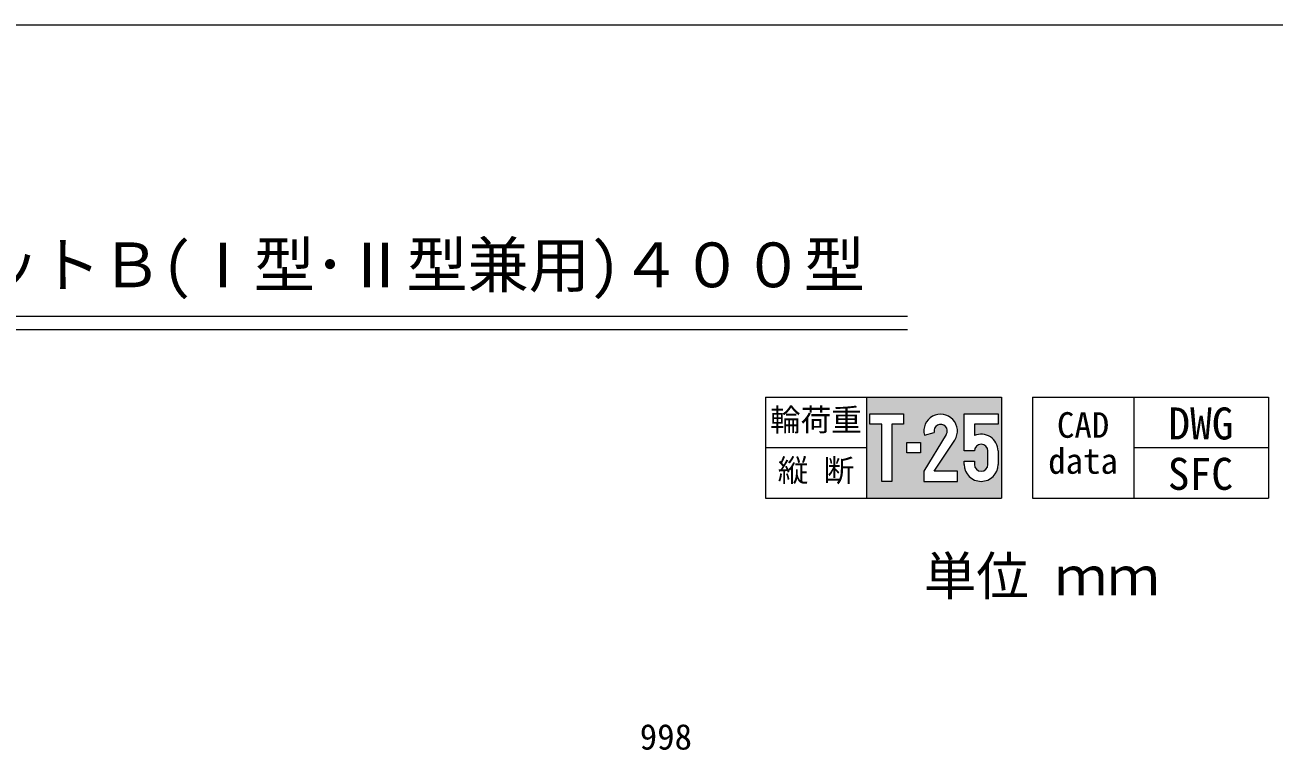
# Model space of a CAD drawing. Units: millimetres at full size; details may follow other scales. Extents: x 5964 to 125098, y -10801 to 28073.
# Drawn here: x 29011 to 30864, y 4026 to 5102 of the extents above; entities that cross this region are included whole.
import ezdxf
from ezdxf.enums import TextEntityAlignment as Align

# ---------------------------------------------------------------- set-up
doc = ezdxf.new("R2010")
doc.units = ezdxf.units.MM
doc.header["$LTSCALE"] = 19
for name, color, linetype, lineweight in [('0_2', 7, 'Continuous', 20), ('図枠', 7, 'Continuous', 5), ('寸法線', 7, 'Continuous', 9), ('枠', 5, 'Continuous', 5)]:
    doc.layers.add(name, color=color, linetype=linetype, lineweight=lineweight)
doc.styles.add('ＭＳ ゴシック', font='')
doc.styles.get('ＭＳ ゴシック').set_extended_font_data('MS Gothic')

msp = doc.modelspace()

# ---------------------------------------------------------------- hatches: boundary and pattern name
at = {"layer": '図枠'}
h = msp.add_hatch(color=256, dxfattribs=at)
h.paths.add_polyline_path([(30459.35, 4399.84), (30459.35, 4549.84), (30259.35, 4549.84), (30259.35, 4399.84)])
h.paths.add_polyline_path([(30296.85, 4424.84), (30281.85, 4424.84), (30281.85, 4509.84), (30264.35, 4509.84), (30264.35, 4524.84), (30314.35, 4524.84), (30314.35, 4509.84), (30296.85, 4509.84)], flags=16)
h.paths.add_polyline_path([(30344.35, 4439.84), (30377.69, 4494.33, 0.53298), (30370.87, 4509.19, 0.53298), (30359.69, 4497.25), (30345.2, 4493.37, -0.5398), (30373.27, 4523.99, -0.5398), (30390.2, 4486.05), (30359.64, 4439.84), (30394.35, 4439.84), (30394.35, 4424.84), (30344.35, 4424.84)], flags=16)
h.paths.add_polyline_path([(30319.35, 4467.34), (30319.35, 4482.34), (30339.35, 4482.34), (30339.35, 4467.34)], flags=16)
h.paths.add_polyline_path([(30404.35, 4449.84), (30404.35, 4454.84), (30419.35, 4454.84), (30419.35, 4449.84, 1), (30439.35, 4449.84), (30439.35, 4469.84, 0.41421), (30429.35, 4479.84, 0.41421), (30419.35, 4469.84), (30404.35, 4469.84), (30404.35, 4524.84), (30454.35, 4524.84), (30454.35, 4509.84), (30419.35, 4509.84), (30419.35, 4492.76, -0.54057), (30454.35, 4469.84), (30454.35, 4449.84, -0.41421), (30429.35, 4424.84, -0.41421)], flags=16)

# ---------------------------------------------------------------- linework, layer by layer
at = {"layer": '0_2'}
for p, q in [((27363.88, 4669.84), (30320.23, 4669.84)), ((27363.88, 4649.84), (30320.23, 4649.84))]:
    msp.add_line(p, q, dxfattribs=at)
at = {"layer": '図枠', "lineweight": 13}
for p, q in [((30109.35, 4549.84), (30109.35, 4399.84)), ((30109.35, 4549.84), (30459.35, 4549.84)), ((30259.35, 4549.84), (30259.35, 4399.84)), ((30459.35, 4549.84), (30459.35, 4399.84)), ((30505.57, 4549.84), (30505.57, 4399.84)), ((30505.57, 4549.84), (30855.57, 4549.84)), ((30655.57, 4549.84), (30655.57, 4399.84)), ((30855.57, 4549.84), (30855.57, 4399.84)), ((30109.35, 4474.84), (30259.35, 4474.84)), ((30655.57, 4474.84), (30855.57, 4474.84)), ((30109.35, 4399.84), (30459.35, 4399.84)), ((30505.57, 4399.84), (30855.57, 4399.84))]:
    msp.add_line(p, q, dxfattribs=at)
at = {"layer": '図枠'}
for p, q in [((30345.2, 4493.37), (30359.69, 4497.25)), ((30439.35, 4449.84), (30439.35, 4469.84)), ((30454.35, 4469.84), (30454.35, 4449.84)), ((30419.35, 4454.84), (30419.35, 4449.84))]:
    msp.add_line(p, q, dxfattribs=at)
for points in [[(30281.85, 4424.84), (30281.85, 4509.84), (30264.35, 4509.84), (30264.35, 4524.84), (30314.35, 4524.84), (30314.35, 4509.84), (30296.85, 4509.84), (30296.85, 4424.84)], [(30319.35, 4482.34), (30339.35, 4482.34), (30339.35, 4467.34), (30319.35, 4467.34)]]:
    msp.add_lwpolyline(points, close=True, dxfattribs=at)
for points in [[(30419.35, 4469.84), (30404.35, 4469.84), (30404.35, 4524.84), (30454.35, 4524.84), (30454.35, 4509.84), (30419.35, 4509.84), (30419.35, 4492.76)], [(30377.69, 4494.33), (30344.35, 4439.84), (30344.35, 4424.84), (30394.35, 4424.84), (30394.35, 4439.84), (30359.64, 4439.84), (30390.2, 4486.05)], [(30404.35, 4449.84), (30404.35, 4454.84), (30419.35, 4454.84)]]:
    msp.add_lwpolyline(points, dxfattribs=at)
for centre, radius, start, end in [((30369.28, 4499.47), 24.85, 327.32155, 194.20268), ((30369.28, 4499.47), 9.85, 328.53575, 192.98848), ((30429.35, 4469.84), 25, 0, 113.57818), ((30429.35, 4469.84), 10, 0, 180), ((30429.35, 4449.84), 25, 180, 0), ((30429.35, 4449.84), 10, 180, 0)]:
    msp.add_arc(centre, radius, start, end, dxfattribs=at)
at = {"layer": '枠', "lineweight": 20}
msp.add_line((27159.24, 5101.59), (35159.24, 5101.59), dxfattribs=at)

# ---------------------------------------------------------------- texts
at = {"layer": '0_2', "style": 'ＭＳ ゴシック'}
msp.add_text('ＩＢＣ排水側溝 深型集水桝セミフラットＢ(Ⅰ型･Ⅱ型兼用)４００型', height=66.46, dxfattribs=at).set_placement((28852.01, 4745.81), align=Align.MIDDLE_CENTER)
msp.add_text('単位 ｍｍ', height=56.96, dxfattribs=at).set_placement((30344.4, 4238.94), align=Align.BOTTOM_LEFT)
at = {"layer": '図枠', "style": 'ＭＳ ゴシック'}
for s, p in [('輪荷重', (30184.35, 4516.05)), ('縦 断', (30184.35, 4441.05))]:
    msp.add_text(s, height=33.23, dxfattribs=at).set_placement(p, align=Align.MIDDLE_CENTER)
for s, p in [('CAD', (30541.72, 4527.41)), ('data', (30528.77, 4474.08))]:
    msp.add_text(s, height=37.98, dxfattribs=at).set_placement(p, align=Align.TOP_LEFT)
for s, p in [('DWG', (30706.85, 4472.69)), ('SFC', (30705.99, 4397.98))]:
    msp.add_text(s, height=47.47, dxfattribs=at).set_placement(p, align=Align.BOTTOM_LEFT)
at = {"layer": '寸法線', "style": 'ＭＳ ゴシック'}
msp.add_text('998', height=37.98, dxfattribs=at).set_placement((29961.81, 4046.01), align=Align.MIDDLE_CENTER)

doc.saveas('drawing.dxf')
